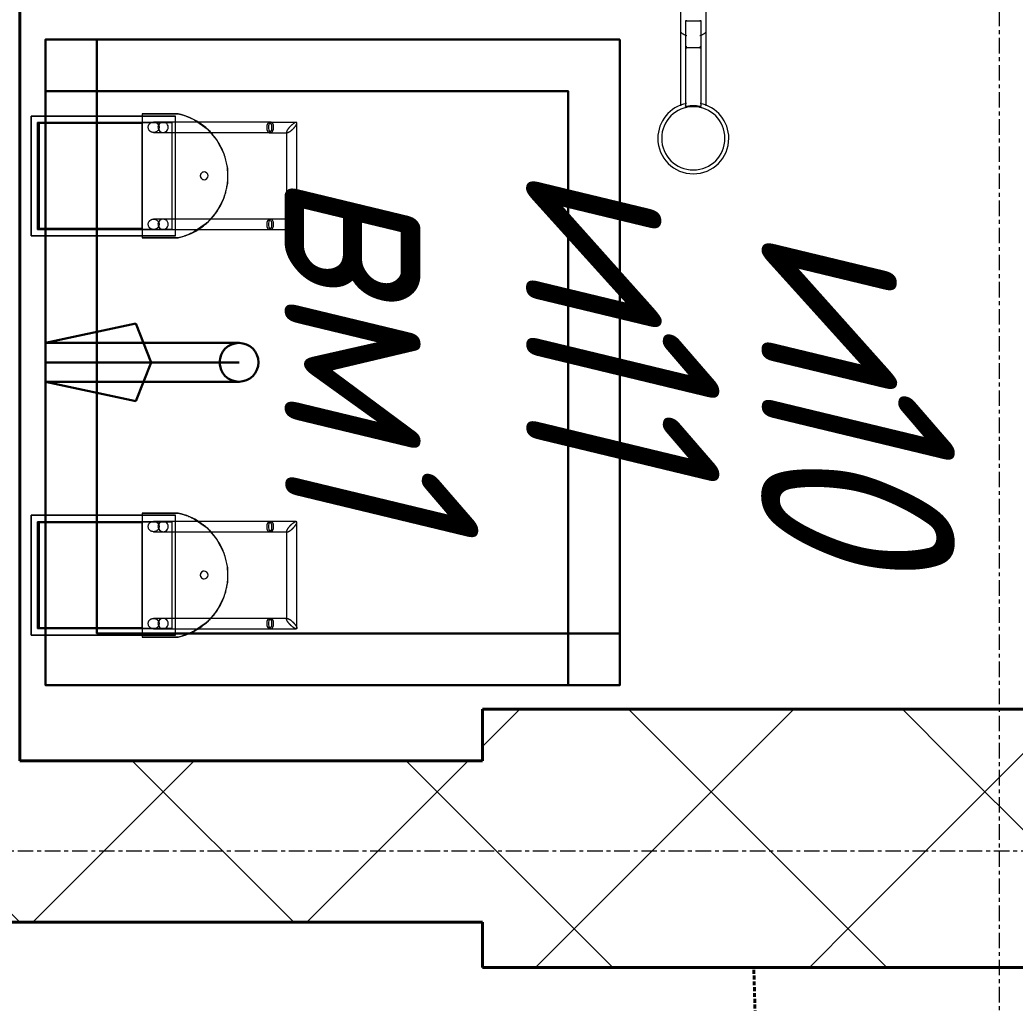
# Model space of a CAD drawing. Header units: millimetres. Extents: x -32954 to 151739, y -65671 to 56243.
# Drawn here: x -8808 to -8038, y -26472 to -25711 of the extents above; entities that cross this region are included whole.
import ezdxf

# ---------------------------------------------------------------- set-up
doc = ezdxf.new("R2010")
doc.units = ezdxf.units.MM
doc.linetypes.add('ADSK_Линия сетки', pattern=[21, 12, -3, 3, -3])
doc.linetypes.add('ADSK_Штрих_ш3 п1_5', pattern=[4.5, 3, -1.5])
doc.layers.add('_Разделитель помещений_', color=4, linetype='ADSK_Штрих_ш3 п1_5', lineweight=40, true_color=0x00ffff)
for name, color, linetype, lineweight in [('M-EQPM', 7, 'Continuous', 9), ('M-EQPM-IDEN', 7, 'Continuous', 9), ('P-SANR-FIXT', 7, 'Continuous', 9), ('Оси', 7, 'Continuous', 9), ('Стены разрез', 7, 'Continuous', 40), ('ТХ_оборудование', 6, 'Continuous', 30)]:
    doc.layers.add(name, color=color, linetype=linetype, lineweight=lineweight)
doc.styles.add('GOST Common_I', font='GOST_Common Italic.ttf', dxfattribs={"width": 0.9, "height": 150})
pattern_1 = [(45, (-4e-12, -22914.43), (-106.066, 106.066), []), (135, (-4e-12, -22914.43), (-106.066, -106.066), [])]

# ---------------------------------------------------------------- blocks, each defined once
blk = doc.blocks.new('б_п_Диспенсер мыла - Диспенсер для мыла-8001085-О_ТХ_01')
at = {"layer": 'M-EQPM'}
for p, q in [((46.29, 113), (-46.49, 113)), ((-46.49, 113), (-46.49, 46.7)), ((-46.49, 94.37), (-46.49, 113)), ((-46.49, 113), (46.29, 113)), ((41.29, 108), (-41.49, 108)), ((-41.49, 108), (-41.49, 46.7)), ((-41.49, 108), (41.29, 108)), ((-41.49, 3.92), (-41.49, 108)), ((41.29, 46.7), (41.29, 108)), ((41.29, 108), (41.29, 3.92)), ((46.29, 113), (46.29, 94.37)), ((46.29, 46.7), (46.29, 113)), ((-40.85, 106.9), (-40.85, 46.9)), ((-40.85, 26.9), (-40.85, 106.9)), ((40.66, 106.9), (-40.85, 106.9)), ((-40.85, 106.9), (40.66, 106.9)), ((40.66, 106.9), (40.66, 26.9)), ((40.66, 46.9), (40.66, 106.9)), ((-46.49, 23.93), (-46.49, 94.37)), ((46.29, 94.37), (46.29, 23.93)), ((-46.49, 46.7), (-46.49, 27.07)), ((-41.49, 46.7), (-41.49, 27.07)), ((-40.85, 46.9), (-40.85, 26.9)), ((40.66, 26.9), (40.66, 46.9)), ((41.29, 27.07), (41.29, 46.7)), ((46.29, 27.07), (46.29, 46.7)), ((48, 27.15), (-48, 27.15)), ((-48, 21.46), (-48, 27.07)), ((-48, 27.07), (-48, 27.07)), ((-48, 27.07), (-48, 15.32)), ((-46.49, 27.07), (-46.49, 1.23)), ((-46.49, 1.23), (-46.49, 23.93)), ((-41.49, 27.07), (-41.49, 3.92)), ((-40.85, 26.9), (40.66, 26.9)), ((41.29, 3.92), (41.29, 27.07)), ((46.29, 1.23), (46.29, 27.07)), ((46.29, 23.93), (46.29, 1.23)), ((48, 15.32), (48, 27.07)), ((48, 27.07), (48, 27.07)), ((48, 27.07), (48, 21.46)), ((-48, -0.93), (-48, 21.46)), ((-41.58, 18.14), (-41.58, 10.82)), ((-41.58, 18.14), (-41.58, -72.8)), ((-33.58, 10.82), (-33.58, 18.14)), ((-33.58, -72.8), (-33.58, 18.14)), ((33.58, 18.14), (33.58, 10.82)), ((33.58, 18.14), (33.58, -72.8)), ((41.58, 10.82), (41.58, 18.14)), ((41.58, -72.8), (41.58, 18.14)), ((48, 21.46), (48, -0.93)), ((-48, 15.32), (-48, 10.39)), ((-48, 10.39), (-48, 5.93)), ((48, 10.39), (48, 15.32)), ((48, 5.93), (48, 10.39)), ((-48, 5.93), (-48, -0.93)), ((-46.49, 1.18), (46.29, 1.18)), ((-41.49, 3.92), (41.29, 3.92)), ((48, -0.93), (48, 5.93)), ((-41.6, -71.49), (-41.6, -92.26)), ((-33.62, -85.35), (-33.62, -71.49)), ((33.4, -71.49), (33.4, -85.35)), ((41.38, -92.26), (41.38, -71.49)), ((33.94, -84.82), (-34.16, -84.82)), ((-41.06, -92.8), (40.84, -92.8))]:
    blk.add_line(p, q, dxfattribs=at)
at = {"layer": 'M-EQPM', "flags": 128}
for points in [[(-46.88, -5.09), (-47.48, -3.02), (-48, -0.93)], [(48, -0.93), (47.48, -3.02), (46.88, -5.09)], [(43.25, -13.63), (36.48, -23.19), (27.64, -30.88), (17.24, -36.26), (5.86, -39.03), (-5.86, -39.03), (-17.24, -36.26), (-27.64, -30.88), (-36.48, -23.19), (-43.25, -13.63)]]:
    blk.add_lwpolyline(points, dxfattribs=at)
at = {"layer": 'M-EQPM'}
for start, end in [(360, 180), (0, 180), (180, 360), (180, 360)]:
    blk.add_arc((0, -20.97), 3, start, end, dxfattribs=at)
for centre, major_axis, ratio, start_param, end_param in [((-37.58, 10.82), (-4, 0), 0.994522, 3.141593, 6.283185), ((-37.58, 10.82), (-4, 0), 0.994522, 0, 3.141593), ((37.58, 10.82), (-4, 0), 0.994522, 3.141593, 6.283185), ((37.58, 10.82), (-4, 0), 0.994522, 0, 3.141593), ((-37.61, -71.49), (-3.99, 0), 0.5, 3.141593, 6.283185), ((-37.61, -71.49), (3.99, 0), 0.5, 3.141593, 6.283185), ((-37.58, -72.8), (4, 0), 0.5, 0, 3.141593), ((-37.58, -72.8), (4, 0), 0.5, 3.141593, 6.283185), ((37.39, -71.49), (-3.99, 0), 0.5, 3.141593, 6.283185), ((37.39, -71.49), (3.99, 0), 0.5, 3.141593, 6.283185), ((37.58, -72.8), (4, 0), 0.5, 0, 3.141593), ((37.58, -72.8), (4, 0), 0.5, 3.141593, 6.283185)]:
    blk.add_ellipse(centre, major_axis=major_axis, ratio=ratio, start_param=start_param, end_param=end_param, dxfattribs=at)
for points, knots in [([(-41.58, 18.14), (-41.58, 18.51), (-41.51, 19.06), (-41.28, 19.77), (-41.05, 20.27), (-40.76, 20.73), (-40.41, 21.15), (-40.02, 21.52), (-39.44, 21.93), (-38.62, 22.29), (-37.58, 22.44), (-36.53, 22.29), (-35.72, 21.93), (-35.13, 21.52), (-34.74, 21.15), (-34.39, 20.73), (-34.1, 20.27), (-33.87, 19.77), (-33.64, 19.06), (-33.58, 18.51), (-33.58, 18.14)], [0, 0, 0, 0, 0.083333, 0.125, 0.166667, 0.208333, 0.25, 0.291667, 0.333333, 0.416667, 0.5, 0.583333, 0.666667, 0.708333, 0.75, 0.791667, 0.833333, 0.875, 0.916667, 1, 1, 1, 1]), ([(-33.58, 18.14), (-33.58, 17.77), (-33.64, 17.21), (-33.87, 16.51), (-34.1, 16.01), (-34.39, 15.54), (-34.74, 15.12), (-35.13, 14.76), (-35.72, 14.34), (-36.53, 13.98), (-37.58, 13.84), (-38.62, 13.98), (-39.44, 14.34), (-40.02, 14.76), (-40.41, 15.12), (-40.76, 15.54), (-41.05, 16.01), (-41.28, 16.51), (-41.51, 17.21), (-41.58, 17.77), (-41.58, 18.14)], [0, 0, 0, 0, 0.083333, 0.125, 0.166667, 0.208333, 0.25, 0.291667, 0.333333, 0.416667, 0.5, 0.583333, 0.666667, 0.708333, 0.75, 0.791667, 0.833333, 0.875, 0.916667, 1, 1, 1, 1]), ([(33.58, 18.14), (33.58, 18.51), (33.64, 19.06), (33.87, 19.77), (34.1, 20.27), (34.39, 20.73), (34.74, 21.15), (35.13, 21.52), (35.72, 21.93), (36.53, 22.29), (37.58, 22.44), (38.62, 22.29), (39.44, 21.93), (40.02, 21.52), (40.41, 21.15), (40.76, 20.73), (41.05, 20.27), (41.28, 19.77), (41.51, 19.06), (41.58, 18.51), (41.58, 18.14)], [0, 0, 0, 0, 0.083333, 0.125, 0.166667, 0.208333, 0.25, 0.291667, 0.333333, 0.416667, 0.5, 0.583333, 0.666667, 0.708333, 0.75, 0.791667, 0.833333, 0.875, 0.916667, 1, 1, 1, 1]), ([(41.58, 18.14), (41.58, 17.77), (41.51, 17.21), (41.28, 16.51), (41.05, 16.01), (40.76, 15.54), (40.41, 15.12), (40.02, 14.76), (39.44, 14.34), (38.62, 13.98), (37.58, 13.84), (36.53, 13.98), (35.72, 14.34), (35.13, 14.76), (34.74, 15.12), (34.39, 15.54), (34.1, 16.01), (33.87, 16.51), (33.64, 17.21), (33.58, 17.77), (33.58, 18.14)], [0, 0, 0, 0, 0.083333, 0.125, 0.166667, 0.208333, 0.25, 0.291667, 0.333333, 0.416667, 0.5, 0.583333, 0.666667, 0.708333, 0.75, 0.791667, 0.833333, 0.875, 0.916667, 1, 1, 1, 1]), ([(-48, -0.93), (-47.44, -3.37), (-46, -8.09), (-42.92, -14.59), (-39.5, -19.67), (-36.31, -23.44), (-33.76, -26.03), (-31.01, -28.43), (-28.03, -30.66), (-24.89, -32.67), (-21.66, -34.41), (-18.29, -35.89), (-14.74, -37.16), (-11.11, -38.15), (-7.17, -38.92), (-2.85, -39.36), (1.89, -39.4), (6.56, -39.02), (12.61, -37.9), (18.66, -35.88), (24.1, -33.16), (28.04, -30.68), (31.74, -27.85), (36.18, -23.77), (43.05, -15.32), (46.59, -7.04), (48, -0.93)], [0, 0, 0, 0, 0.055556, 0.111111, 0.166667, 0.194444, 0.222222, 0.25, 0.277778, 0.305556, 0.333333, 0.361111, 0.388889, 0.416667, 0.444444, 0.479167, 0.513889, 0.548611, 0.583333, 0.652778, 0.6875, 0.722222, 0.756944, 0.791667, 0.861111, 1, 1, 1, 1]), ([(-43.25, -13.63), (-43.53, -13.12), (-44.07, -12.06), (-45.07, -9.94), (-46, -7.68), (-46.64, -5.82), (-46.83, -5.23), (-46.88, -5.09)], [0, 0, 0, 0, 0.142857, 0.285714, 0.571429, 0.785714, 1, 1, 1, 1]), ([(46.88, -5.09), (46.82, -5.27), (46.52, -6.21), (45.75, -8.32), (45.07, -9.9), (44.72, -10.68), (44.17, -11.86), (43.67, -12.86), (43.25, -13.63)], [0, 0, 0, 0, 0.285714, 0.571429, 0.678571, 0.732143, 0.785714, 1, 1, 1, 1]), ([(-41.6, -92.26), (-41.6, -92.09), (-41.53, -91.77), (-41.31, -91.24), (-41.07, -90.81), (-40.83, -90.42), (-40.61, -90.09), (-40.37, -89.76), (-40.05, -89.33), (-39.68, -88.89), (-39.38, -88.55), (-39.14, -88.29), (-38.89, -88.03), (-38.64, -87.78), (-38.39, -87.53), (-38.13, -87.28), (-37.87, -87.04), (-37.61, -86.81), (-37.35, -86.59), (-37.09, -86.38), (-36.83, -86.18), (-36.58, -85.99), (-36.33, -85.81), (-36.08, -85.64), (-35.85, -85.49), (-35.62, -85.35), (-35.39, -85.23), (-35.11, -85.09), (-34.85, -84.97), (-34.61, -84.9), (-34.39, -84.84), (-34.15, -84.81), (-33.92, -84.84), (-33.69, -84.98), (-33.62, -85.18), (-33.62, -85.35)], [0, 0, 0, 0, 0.083333, 0.125, 0.166667, 0.208333, 0.229167, 0.25, 0.291667, 0.333333, 0.354167, 0.375, 0.395833, 0.416667, 0.4375, 0.458333, 0.479167, 0.5, 0.520833, 0.541667, 0.5625, 0.583333, 0.604167, 0.625, 0.645833, 0.666667, 0.6875, 0.708333, 0.75, 0.770833, 0.791667, 0.833333, 0.875, 0.916667, 1, 1, 1, 1]), ([(-33.62, -85.35), (-33.62, -85.53), (-33.69, -85.85), (-33.92, -86.37), (-34.15, -86.81), (-34.39, -87.2), (-34.61, -87.53), (-34.85, -87.86), (-35.18, -88.29), (-35.54, -88.72), (-35.85, -89.07), (-36.08, -89.33), (-36.33, -89.59), (-36.58, -89.84), (-36.83, -90.09), (-37.09, -90.34), (-37.35, -90.57), (-37.61, -90.8), (-37.87, -91.02), (-38.13, -91.24), (-38.39, -91.44), (-38.64, -91.63), (-38.89, -91.81), (-39.14, -91.97), (-39.38, -92.13), (-39.61, -92.26), (-39.83, -92.39), (-40.11, -92.53), (-40.37, -92.64), (-40.61, -92.72), (-40.83, -92.78), (-41.07, -92.81), (-41.31, -92.77), (-41.53, -92.64), (-41.6, -92.43), (-41.6, -92.26)], [0, 0, 0, 0, 0.083333, 0.125, 0.166667, 0.208333, 0.229167, 0.25, 0.291667, 0.333333, 0.354167, 0.375, 0.395833, 0.416667, 0.4375, 0.458333, 0.479167, 0.5, 0.520833, 0.541667, 0.5625, 0.583333, 0.604167, 0.625, 0.645833, 0.666667, 0.6875, 0.708333, 0.75, 0.770833, 0.791667, 0.833333, 0.875, 0.916667, 1, 1, 1, 1]), ([(41.38, -92.26), (41.38, -92.09), (41.31, -91.77), (41.08, -91.24), (40.85, -90.81), (40.61, -90.42), (40.39, -90.09), (40.15, -89.76), (39.82, -89.33), (39.46, -88.9), (39.16, -88.55), (38.92, -88.29), (38.67, -88.03), (38.42, -87.78), (38.17, -87.53), (37.91, -87.28), (37.65, -87.04), (37.39, -86.81), (37.13, -86.59), (36.87, -86.38), (36.61, -86.18), (36.36, -85.99), (36.11, -85.81), (35.86, -85.64), (35.62, -85.49), (35.39, -85.35), (35.17, -85.23), (34.89, -85.09), (34.63, -84.97), (34.39, -84.89), (34.17, -84.84), (33.93, -84.81), (33.69, -84.84), (33.47, -84.98), (33.4, -85.18), (33.4, -85.35)], [0, 0, 0, 0, 0.083333, 0.125, 0.166667, 0.208333, 0.229167, 0.25, 0.291667, 0.333333, 0.354167, 0.375, 0.395833, 0.416667, 0.4375, 0.458333, 0.479167, 0.5, 0.520833, 0.541667, 0.5625, 0.583333, 0.604167, 0.625, 0.645833, 0.666667, 0.6875, 0.708333, 0.75, 0.770833, 0.791667, 0.833333, 0.875, 0.916667, 1, 1, 1, 1]), ([(33.4, -85.35), (33.4, -85.53), (33.47, -85.85), (33.69, -86.37), (33.93, -86.81), (34.17, -87.2), (34.39, -87.53), (34.63, -87.86), (34.95, -88.29), (35.32, -88.72), (35.62, -89.07), (35.86, -89.33), (36.11, -89.59), (36.36, -89.84), (36.61, -90.09), (36.87, -90.34), (37.13, -90.57), (37.39, -90.8), (37.65, -91.03), (37.91, -91.24), (38.17, -91.44), (38.42, -91.63), (38.67, -91.81), (38.92, -91.97), (39.16, -92.13), (39.38, -92.26), (39.6, -92.39), (39.89, -92.53), (40.15, -92.64), (40.39, -92.72), (40.61, -92.78), (40.85, -92.81), (41.08, -92.77), (41.31, -92.64), (41.38, -92.44), (41.38, -92.26)], [0, 0, 0, 0, 0.083333, 0.125, 0.166667, 0.208333, 0.229167, 0.25, 0.291667, 0.333333, 0.354167, 0.375, 0.395833, 0.416667, 0.4375, 0.458333, 0.479167, 0.5, 0.520833, 0.541667, 0.5625, 0.583333, 0.604167, 0.625, 0.645833, 0.666667, 0.6875, 0.708333, 0.75, 0.770833, 0.791667, 0.833333, 0.875, 0.916667, 1, 1, 1, 1])]:
    blk.add_open_spline(points, degree=3, knots=knots, dxfattribs=at)
blk = doc.blocks.new('б_п_Диспенсер антисептика - Диспенсер антисептика-8001080-О_ТХ_01')
at = {"layer": 'M-EQPM'}
for p, q in [((46.29, 113), (-46.49, 113)), ((-46.49, 113), (-46.49, 46.7)), ((-46.49, 94.37), (-46.49, 113)), ((-46.49, 113), (46.29, 113)), ((41.29, 108), (-41.49, 108)), ((-41.49, 108), (-41.49, 46.7)), ((-41.49, 108), (41.29, 108)), ((-41.49, 3.92), (-41.49, 108)), ((41.29, 46.7), (41.29, 108)), ((41.29, 108), (41.29, 3.92)), ((46.29, 113), (46.29, 94.37)), ((46.29, 46.7), (46.29, 113)), ((-40.85, 106.9), (-40.85, 46.9)), ((-40.85, 26.9), (-40.85, 106.9)), ((40.66, 106.9), (-40.85, 106.9)), ((-40.85, 106.9), (40.66, 106.9)), ((40.66, 106.9), (40.66, 26.9)), ((40.66, 46.9), (40.66, 106.9)), ((-46.49, 23.93), (-46.49, 94.37)), ((46.29, 94.37), (46.29, 23.93)), ((-46.49, 46.7), (-46.49, 27.07)), ((-41.49, 46.7), (-41.49, 27.07)), ((-40.85, 46.9), (-40.85, 26.9)), ((40.66, 26.9), (40.66, 46.9)), ((41.29, 27.07), (41.29, 46.7)), ((46.29, 27.07), (46.29, 46.7)), ((48, 27.15), (-48, 27.15)), ((-48, 21.46), (-48, 27.07)), ((-48, 27.07), (-48, 27.07)), ((-48, 27.07), (-48, 15.32)), ((-46.49, 27.07), (-46.49, 1.23)), ((-46.49, 1.23), (-46.49, 23.93)), ((-41.49, 27.07), (-41.49, 3.92)), ((-40.85, 26.9), (40.66, 26.9)), ((41.29, 3.92), (41.29, 27.07)), ((46.29, 1.23), (46.29, 27.07)), ((46.29, 23.93), (46.29, 1.23)), ((48, 15.32), (48, 27.07)), ((48, 27.07), (48, 27.07)), ((48, 27.07), (48, 21.46)), ((-48, -0.93), (-48, 21.46)), ((-41.58, 18.14), (-41.58, 10.82)), ((-41.58, 18.14), (-41.58, -72.8)), ((-33.58, 10.82), (-33.58, 18.14)), ((-33.58, -72.8), (-33.58, 18.14)), ((33.58, 18.14), (33.58, 10.82)), ((33.58, 18.14), (33.58, -72.8)), ((41.58, 10.82), (41.58, 18.14)), ((41.58, -72.8), (41.58, 18.14)), ((48, 21.46), (48, -0.93)), ((-48, 15.32), (-48, 10.39)), ((-48, 10.39), (-48, 5.93)), ((48, 10.39), (48, 15.32)), ((48, 5.93), (48, 10.39)), ((-48, 5.93), (-48, -0.93)), ((-46.49, 1.18), (46.29, 1.18)), ((-41.49, 3.92), (41.29, 3.92)), ((48, -0.93), (48, 5.93)), ((-41.6, -71.49), (-41.6, -92.26)), ((-33.62, -85.35), (-33.62, -71.49)), ((33.4, -71.49), (33.4, -85.35)), ((41.38, -92.26), (41.38, -71.49)), ((33.94, -84.82), (-34.16, -84.82)), ((-41.06, -92.8), (40.84, -92.8))]:
    blk.add_line(p, q, dxfattribs=at)
at = {"layer": 'M-EQPM', "flags": 128}
for points in [[(-46.88, -5.09), (-47.48, -3.02), (-48, -0.93)], [(48, -0.93), (47.48, -3.02), (46.88, -5.09)], [(43.25, -13.63), (36.48, -23.19), (27.64, -30.88), (17.24, -36.26), (5.86, -39.03), (-5.86, -39.03), (-17.24, -36.26), (-27.64, -30.88), (-36.48, -23.19), (-43.25, -13.63)]]:
    blk.add_lwpolyline(points, dxfattribs=at)
at = {"layer": 'M-EQPM'}
for start, end in [(360, 180), (0, 180), (180, 360), (180, 360)]:
    blk.add_arc((0, -20.97), 3, start, end, dxfattribs=at)
for centre, major_axis, ratio, start_param, end_param in [((-37.58, 10.82), (-4, 0), 0.994522, 3.141593, 6.283185), ((-37.58, 10.82), (-4, 0), 0.994522, 0, 3.141593), ((37.58, 10.82), (-4, 0), 0.994522, 3.141593, 6.283185), ((37.58, 10.82), (-4, 0), 0.994522, 0, 3.141593), ((-37.61, -71.49), (-3.99, 0), 0.5, 3.141593, 6.283185), ((-37.61, -71.49), (3.99, 0), 0.5, 3.141593, 6.283185), ((-37.58, -72.8), (4, 0), 0.5, 0, 3.141593), ((-37.58, -72.8), (4, 0), 0.5, 3.141593, 6.283185), ((37.39, -71.49), (-3.99, 0), 0.5, 3.141593, 6.283185), ((37.39, -71.49), (3.99, 0), 0.5, 3.141593, 6.283185), ((37.58, -72.8), (4, 0), 0.5, 0, 3.141593), ((37.58, -72.8), (4, 0), 0.5, 3.141593, 6.283185)]:
    blk.add_ellipse(centre, major_axis=major_axis, ratio=ratio, start_param=start_param, end_param=end_param, dxfattribs=at)
for points, knots in [([(-41.58, 18.14), (-41.58, 18.51), (-41.51, 19.06), (-41.28, 19.77), (-41.05, 20.27), (-40.76, 20.73), (-40.41, 21.15), (-40.02, 21.52), (-39.44, 21.93), (-38.62, 22.29), (-37.58, 22.44), (-36.53, 22.29), (-35.72, 21.93), (-35.13, 21.52), (-34.74, 21.15), (-34.39, 20.73), (-34.1, 20.27), (-33.87, 19.77), (-33.64, 19.06), (-33.58, 18.51), (-33.58, 18.14)], [0, 0, 0, 0, 0.083333, 0.125, 0.166667, 0.208333, 0.25, 0.291667, 0.333333, 0.416667, 0.5, 0.583333, 0.666667, 0.708333, 0.75, 0.791667, 0.833333, 0.875, 0.916667, 1, 1, 1, 1]), ([(-33.58, 18.14), (-33.58, 17.77), (-33.64, 17.21), (-33.87, 16.51), (-34.1, 16.01), (-34.39, 15.54), (-34.74, 15.12), (-35.13, 14.76), (-35.72, 14.34), (-36.53, 13.98), (-37.58, 13.84), (-38.62, 13.98), (-39.44, 14.34), (-40.02, 14.76), (-40.41, 15.12), (-40.76, 15.54), (-41.05, 16.01), (-41.28, 16.51), (-41.51, 17.21), (-41.58, 17.77), (-41.58, 18.14)], [0, 0, 0, 0, 0.083333, 0.125, 0.166667, 0.208333, 0.25, 0.291667, 0.333333, 0.416667, 0.5, 0.583333, 0.666667, 0.708333, 0.75, 0.791667, 0.833333, 0.875, 0.916667, 1, 1, 1, 1]), ([(33.58, 18.14), (33.58, 18.51), (33.64, 19.06), (33.87, 19.77), (34.1, 20.27), (34.39, 20.73), (34.74, 21.15), (35.13, 21.52), (35.72, 21.93), (36.53, 22.29), (37.58, 22.44), (38.62, 22.29), (39.44, 21.93), (40.02, 21.52), (40.41, 21.15), (40.76, 20.73), (41.05, 20.27), (41.28, 19.77), (41.51, 19.06), (41.58, 18.51), (41.58, 18.14)], [0, 0, 0, 0, 0.083333, 0.125, 0.166667, 0.208333, 0.25, 0.291667, 0.333333, 0.416667, 0.5, 0.583333, 0.666667, 0.708333, 0.75, 0.791667, 0.833333, 0.875, 0.916667, 1, 1, 1, 1]), ([(41.58, 18.14), (41.58, 17.77), (41.51, 17.21), (41.28, 16.51), (41.05, 16.01), (40.76, 15.54), (40.41, 15.12), (40.02, 14.76), (39.44, 14.34), (38.62, 13.98), (37.58, 13.84), (36.53, 13.98), (35.72, 14.34), (35.13, 14.76), (34.74, 15.12), (34.39, 15.54), (34.1, 16.01), (33.87, 16.51), (33.64, 17.21), (33.58, 17.77), (33.58, 18.14)], [0, 0, 0, 0, 0.083333, 0.125, 0.166667, 0.208333, 0.25, 0.291667, 0.333333, 0.416667, 0.5, 0.583333, 0.666667, 0.708333, 0.75, 0.791667, 0.833333, 0.875, 0.916667, 1, 1, 1, 1]), ([(-48, -0.93), (-47.44, -3.37), (-46, -8.09), (-42.92, -14.59), (-39.5, -19.67), (-36.31, -23.44), (-33.76, -26.03), (-31.01, -28.43), (-28.03, -30.66), (-24.89, -32.67), (-21.66, -34.41), (-18.29, -35.89), (-14.74, -37.16), (-11.11, -38.15), (-7.17, -38.92), (-2.85, -39.36), (1.89, -39.4), (6.56, -39.02), (12.61, -37.9), (18.66, -35.88), (24.1, -33.16), (28.04, -30.68), (31.74, -27.85), (36.18, -23.77), (43.05, -15.32), (46.59, -7.04), (48, -0.93)], [0, 0, 0, 0, 0.055556, 0.111111, 0.166667, 0.194444, 0.222222, 0.25, 0.277778, 0.305556, 0.333333, 0.361111, 0.388889, 0.416667, 0.444444, 0.479167, 0.513889, 0.548611, 0.583333, 0.652778, 0.6875, 0.722222, 0.756944, 0.791667, 0.861111, 1, 1, 1, 1]), ([(-43.25, -13.63), (-43.53, -13.12), (-44.07, -12.06), (-45.07, -9.94), (-46, -7.68), (-46.64, -5.82), (-46.83, -5.23), (-46.88, -5.09)], [0, 0, 0, 0, 0.142857, 0.285714, 0.571429, 0.785714, 1, 1, 1, 1]), ([(46.88, -5.09), (46.82, -5.27), (46.52, -6.21), (45.75, -8.32), (45.07, -9.9), (44.72, -10.68), (44.17, -11.86), (43.67, -12.86), (43.25, -13.63)], [0, 0, 0, 0, 0.285714, 0.571429, 0.678571, 0.732143, 0.785714, 1, 1, 1, 1]), ([(-41.6, -92.26), (-41.6, -92.09), (-41.53, -91.77), (-41.31, -91.24), (-41.07, -90.81), (-40.83, -90.42), (-40.61, -90.09), (-40.37, -89.76), (-40.05, -89.33), (-39.68, -88.89), (-39.38, -88.55), (-39.14, -88.29), (-38.89, -88.03), (-38.64, -87.78), (-38.39, -87.53), (-38.13, -87.28), (-37.87, -87.04), (-37.61, -86.81), (-37.35, -86.59), (-37.09, -86.38), (-36.83, -86.18), (-36.58, -85.99), (-36.33, -85.81), (-36.08, -85.64), (-35.85, -85.49), (-35.62, -85.35), (-35.39, -85.23), (-35.11, -85.09), (-34.85, -84.97), (-34.61, -84.9), (-34.39, -84.84), (-34.15, -84.81), (-33.92, -84.84), (-33.69, -84.98), (-33.62, -85.18), (-33.62, -85.35)], [0, 0, 0, 0, 0.083333, 0.125, 0.166667, 0.208333, 0.229167, 0.25, 0.291667, 0.333333, 0.354167, 0.375, 0.395833, 0.416667, 0.4375, 0.458333, 0.479167, 0.5, 0.520833, 0.541667, 0.5625, 0.583333, 0.604167, 0.625, 0.645833, 0.666667, 0.6875, 0.708333, 0.75, 0.770833, 0.791667, 0.833333, 0.875, 0.916667, 1, 1, 1, 1]), ([(-33.62, -85.35), (-33.62, -85.53), (-33.69, -85.85), (-33.92, -86.37), (-34.15, -86.81), (-34.39, -87.2), (-34.61, -87.53), (-34.85, -87.86), (-35.18, -88.29), (-35.54, -88.72), (-35.85, -89.07), (-36.08, -89.33), (-36.33, -89.59), (-36.58, -89.84), (-36.83, -90.09), (-37.09, -90.34), (-37.35, -90.57), (-37.61, -90.8), (-37.87, -91.02), (-38.13, -91.24), (-38.39, -91.44), (-38.64, -91.63), (-38.89, -91.81), (-39.14, -91.97), (-39.38, -92.13), (-39.61, -92.26), (-39.83, -92.39), (-40.11, -92.53), (-40.37, -92.64), (-40.61, -92.72), (-40.83, -92.78), (-41.07, -92.81), (-41.31, -92.77), (-41.53, -92.64), (-41.6, -92.43), (-41.6, -92.26)], [0, 0, 0, 0, 0.083333, 0.125, 0.166667, 0.208333, 0.229167, 0.25, 0.291667, 0.333333, 0.354167, 0.375, 0.395833, 0.416667, 0.4375, 0.458333, 0.479167, 0.5, 0.520833, 0.541667, 0.5625, 0.583333, 0.604167, 0.625, 0.645833, 0.666667, 0.6875, 0.708333, 0.75, 0.770833, 0.791667, 0.833333, 0.875, 0.916667, 1, 1, 1, 1]), ([(41.38, -92.26), (41.38, -92.09), (41.31, -91.77), (41.08, -91.24), (40.85, -90.81), (40.61, -90.42), (40.39, -90.09), (40.15, -89.76), (39.82, -89.33), (39.46, -88.9), (39.16, -88.55), (38.92, -88.29), (38.67, -88.03), (38.42, -87.78), (38.17, -87.53), (37.91, -87.28), (37.65, -87.04), (37.39, -86.81), (37.13, -86.59), (36.87, -86.38), (36.61, -86.18), (36.36, -85.99), (36.11, -85.81), (35.86, -85.64), (35.62, -85.49), (35.39, -85.35), (35.17, -85.23), (34.89, -85.09), (34.63, -84.97), (34.39, -84.89), (34.17, -84.84), (33.93, -84.81), (33.69, -84.84), (33.47, -84.98), (33.4, -85.18), (33.4, -85.35)], [0, 0, 0, 0, 0.083333, 0.125, 0.166667, 0.208333, 0.229167, 0.25, 0.291667, 0.333333, 0.354167, 0.375, 0.395833, 0.416667, 0.4375, 0.458333, 0.479167, 0.5, 0.520833, 0.541667, 0.5625, 0.583333, 0.604167, 0.625, 0.645833, 0.666667, 0.6875, 0.708333, 0.75, 0.770833, 0.791667, 0.833333, 0.875, 0.916667, 1, 1, 1, 1]), ([(33.4, -85.35), (33.4, -85.53), (33.47, -85.85), (33.69, -86.37), (33.93, -86.81), (34.17, -87.2), (34.39, -87.53), (34.63, -87.86), (34.95, -88.29), (35.32, -88.72), (35.62, -89.07), (35.86, -89.33), (36.11, -89.59), (36.36, -89.84), (36.61, -90.09), (36.87, -90.34), (37.13, -90.57), (37.39, -90.8), (37.65, -91.03), (37.91, -91.24), (38.17, -91.44), (38.42, -91.63), (38.67, -91.81), (38.92, -91.97), (39.16, -92.13), (39.38, -92.26), (39.6, -92.39), (39.89, -92.53), (40.15, -92.64), (40.39, -92.72), (40.61, -92.78), (40.85, -92.81), (41.08, -92.77), (41.31, -92.64), (41.38, -92.44), (41.38, -92.26)], [0, 0, 0, 0, 0.083333, 0.125, 0.166667, 0.208333, 0.229167, 0.25, 0.291667, 0.333333, 0.354167, 0.375, 0.395833, 0.416667, 0.4375, 0.458333, 0.479167, 0.5, 0.520833, 0.541667, 0.5625, 0.583333, 0.604167, 0.625, 0.645833, 0.666667, 0.6875, 0.708333, 0.75, 0.770833, 0.791667, 0.833333, 0.875, 0.916667, 1, 1, 1, 1])]:
    blk.add_open_spline(points, degree=3, knots=knots, dxfattribs=at)
blk = doc.blocks.new('Раковина МОН0006')
at = {"layer": 'ТХ_оборудование', "color": 1}
for p, q in [((88920.98, 428751.09), (88920.98, 428501.09)), ((88838.98, 428501.09), (88850.98, 428531.09)), ((88850.98, 428531.09), (88920.98, 428516.09)), ((88920.98, 428516.09), (88770.98, 428516.09)), ((88920.98, 428501.09), (88770.98, 428501.09)), ((88850.98, 428501.09), (88838.98, 428501.09)), ((88838.98, 428501.09), (88850.98, 428471.09)), ((88920.98, 428486.09), (88770.98, 428486.09)), ((88850.98, 428471.09), (88920.98, 428486.09))]:
    blk.add_line(p, q, dxfattribs=at)
for points in [[(88475.98, 428251.09), (88920.98, 428251.09), (88920.98, 428751.09), (88475.98, 428751.09)], [(88475.98, 428751.09), (88515.98, 428751.09), (88515.98, 428711.09), (88475.98, 428711.09)], [(88515.98, 428711.09), (88880.98, 428711.09), (88880.98, 428291.09), (88515.98, 428291.09)], [(88880.98, 428291.09), (88920.98, 428291.09), (88920.98, 428251.09), (88880.98, 428251.09)]]:
    blk.add_lwpolyline(points, close=True, dxfattribs=at)
blk.add_circle((88770.98, 428501.09), 15, dxfattribs=at)
blk = doc.blocks.new('ADSK_Смеситель_ГОСТ25809-96 - Для умывальника_Однорукояточный-2648401-____L01__0_000__ИОС')
at = {"layer": 'P-SANR-FIXT'}
for p, q in [((13401.67, 15455), (13401.67, 15451.12)), ((13421.67, 15451.12), (13421.67, 15455)), ((13401.67, 15451.12), (13401.67, 15428.41)), ((13421.67, 15428.41), (13421.67, 15451.12)), ((13405.67, 15436.01), (13405.67, 15415.26)), ((13406.67, 15436.01), (13405.67, 15436.01)), ((13405.67, 15436.01), (13406.67, 15436.01)), ((13406.67, 15436.01), (13416.67, 15436.01)), ((13416.67, 15436.01), (13417.67, 15436.01)), ((13417.67, 15436.01), (13416.67, 15436.01)), ((13417.67, 15415.26), (13417.67, 15436.01)), ((13401.67, 15428.41), (13401.67, 15370.18)), ((13421.67, 15370.18), (13421.67, 15428.41)), ((13405.67, 15415.26), (13405.67, 15369.6)), ((13416.67, 15415.16), (13406.67, 15415.16)), ((13417.67, 15369.6), (13417.67, 15415.26))]:
    blk.add_line(p, q, dxfattribs=at)
for radius, start, end in [(27.5, 101.0769, 180), (24.5, 0, 180), (27.5, 0, 78.92236), (27.5, 180, 0), (24.5, 180, 0)]:
    blk.add_arc((13411.67, 15345), radius, start, end, dxfattribs=at)
for start_param, end_param in [(2.120908, 3.141593), (1.570796, 2.094395), (0, 1.570796)]:
    blk.add_ellipse((13411.67, 15455), major_axis=(10, 0), ratio=0.965926, start_param=start_param, end_param=end_param, dxfattribs=at)
for points, knots in [([(13401.67, 15451.12), (13401.67, 15451.27), (13401.68, 15451.58), (13401.75, 15452.04), (13401.85, 15452.5), (13402, 15452.95), (13402.19, 15453.39), (13402.42, 15453.83), (13402.69, 15454.25), (13403, 15454.66), (13403.35, 15455.05), (13403.85, 15455.55), (13404.43, 15456.02), (13405.07, 15456.44), (13405.74, 15456.83), (13406.65, 15457.26), (13407.83, 15457.67), (13409.49, 15458.07), (13410.79, 15458.19), (13411.67, 15458.19)], [0.5, 0.5, 0.5, 0.5, 0.5208333, 0.5416667, 0.5625, 0.5833333, 0.6041667, 0.625, 0.6458333, 0.6666667, 0.6875, 0.7083333, 0.75, 0.7708333, 0.7916667, 0.8333333, 0.875, 0.9166667, 1, 1, 1, 1]), ([(13411.67, 15458.19), (13412.54, 15458.19), (13413.85, 15458.07), (13415.5, 15457.67), (13416.68, 15457.26), (13417.59, 15456.83), (13418.26, 15456.44), (13418.9, 15456.02), (13419.62, 15455.43), (13420.23, 15454.79), (13420.64, 15454.25), (13420.91, 15453.83), (13421.14, 15453.39), (13421.33, 15452.95), (13421.48, 15452.5), (13421.59, 15452.04), (13421.65, 15451.58), (13421.67, 15451.27), (13421.67, 15451.12)], [0, 0, 0, 0, 0.0833333, 0.125, 0.1666667, 0.2083333, 0.2291667, 0.25, 0.2916667, 0.3333333, 0.3541667, 0.375, 0.3958333, 0.4166667, 0.4375, 0.4583333, 0.4791667, 0.5, 0.5, 0.5, 0.5]), ([(13416.67, 15424.69), (13418.18, 15425.07), (13420.09, 15425.89), (13421.44, 15427.29), (13421.67, 15428.04), (13421.67, 15428.41)], [0.1666667, 0.1666667, 0.1666667, 0.1666667, 0.3333333, 0.4166667, 0.5, 0.5, 0.5, 0.5]), ([(13417.67, 15415.68), (13417.67, 15415.69), (13417.64, 15415.71), (13417.54, 15415.74), (13417.38, 15415.76), (13417.1, 15415.78), (13416.84, 15415.79), (13416.67, 15415.79)], [0, 0, 0, 0, 0.166667, 0.333333, 0.5, 0.666667, 1, 1, 1, 1]), ([(13405.67, 15415.26), (13405.67, 15415.25), (13405.69, 15415.24), (13405.79, 15415.21), (13405.95, 15415.19), (13406.23, 15415.17), (13406.49, 15415.16), (13406.67, 15415.16)], [0, 0, 0, 0, 0.166667, 0.333333, 0.5, 0.666667, 1, 1, 1, 1]), ([(13407.14, 15369.08), (13406.89, 15369.03), (13406.39, 15368.93), (13405.81, 15368.79), (13405.38, 15368.68), (13405.18, 15368.63), (13405.08, 15368.6)], [0.13888889, 0.13888889, 0.13888889, 0.13888889, 0.16666667, 0.19444444, 0.20833333, 0.22222222, 0.22222222, 0.22222222, 0.22222222]), ([(13418.33, 15368.58), (13418.27, 15368.59), (13418.14, 15368.63), (13417.75, 15368.73), (13417.13, 15368.89), (13416.51, 15369.02), (13416.19, 15369.08)], [0.77430556, 0.77430556, 0.77430556, 0.77430556, 0.78298611, 0.79166667, 0.82638889, 0.86111111, 0.86111111, 0.86111111, 0.86111111])]:
    blk.add_open_spline(points, degree=3, knots=knots, dxfattribs=at)
for points in [[(13401.67, 15428.41), (13401.67, 15428.04), (13401.9, 15427.29), (13402.91, 15426.24), (13404.51, 15425.34), (13405.91, 15424.88), (13406.67, 15424.69)], [(13406.67, 15415.79), (13406.49, 15415.79), (13406.14, 15415.78), (13405.76, 15415.74), (13405.67, 15415.7), (13405.67, 15415.68)], [(13416.67, 15415.16), (13416.84, 15415.16), (13417.19, 15415.17), (13417.57, 15415.21), (13417.67, 15415.24), (13417.67, 15415.26)], [(13405.67, 15370), (13405.67, 15370.01), (13405.68, 15370.02), (13405.72, 15370.04)], [(13406.67, 15369.72), (13406.58, 15369.7), (13406.41, 15369.67), (13406.16, 15369.63), (13405.95, 15369.6), (13405.79, 15369.58), (13405.72, 15369.58), (13405.7, 15369.58)], [(13416.67, 15369.72), (13415, 15370.05), (13411.67, 15370.37), (13408.33, 15370.05), (13406.67, 15369.72)], [(13417.63, 15369.58), (13417.61, 15369.58), (13417.54, 15369.58), (13417.38, 15369.6), (13417.17, 15369.63), (13416.93, 15369.67), (13416.76, 15369.7), (13416.67, 15369.72)], [(13417.56, 15370.07), (13417.59, 15370.06), (13417.65, 15370.03), (13417.67, 15370.01), (13417.67, 15370)]]:
    blk.add_open_spline(points, degree=3, dxfattribs=at)

msp = doc.modelspace()

# ---------------------------------------------------------------- hatches: boundary and pattern name
at = {"layer": 'Стены разрез', "lineweight": 9}
h = msp.add_hatch(dxfattribs=at)
h.set_pattern_fill('FP_1', color=256, style=0, pattern_type=2)
h.set_pattern_definition(pattern_1)
h.paths.add_polyline_path([(-7650, -26444.43), (-7650, -26409.43), (-8450, -26409.43), (-8450, -26444.43)])
h.paths.add_polyline_path([(-7650, -26284.43), (-7650, -26244.43), (-8450, -26244.43), (-8450, -26284.43)])
h = msp.add_hatch(dxfattribs=at)
h.set_pattern_fill('FP_1', color=256, style=0, pattern_type=2)
h.set_pattern_definition(pattern_1)
h.paths.add_polyline_path([(-150, -26409.43), (-150, -26284.43), (-1126.57, -26284.43), (-1126.57, -26409.43), (-170, -26409.43)])
h.paths.add_polyline_path([(-3118.41, -26409.43), (-2126.57, -26409.43), (-2126.57, -26284.43), (-5175, -26284.43), (-5175, -26409.43)])
h.paths.add_polyline_path([(-6608.37, -26409.43), (-6175, -26409.43), (-6175, -26284.43), (-6608.37, -26284.43)])
h.paths.add_polyline_path([(-7650, -26409.43), (-7608.37, -26409.43), (-7608.37, -26284.43), (-10501.57, -26284.43), (-10501.57, -26409.43), (-8450, -26409.43)])
h.paths.add_polyline_path([(-11501.57, -26409.43), (-11501.57, -26284.43), (-12387.5, -26284.43), (-12387.5, -26409.43), (-12132.05, -26409.43)])

# ---------------------------------------------------------------- linework, layer by layer
at = {"layer": '_Разделитель помещений_'}
msp.add_line((-8179.34, -28509.43), (-8240, -26444.43), dxfattribs=at)
at = {"layer": 'Оси', "linetype": 'ADSK_Линия сетки'}
for p, q in [((-8050, -18626.57), (-8050, -37414.43)), ((2500, -26354.43), (-32136.36, -26354.43))]:
    msp.add_line(p, q, dxfattribs=at)
at = {"layer": 'Стены разрез'}
for p, q in [((-8808.37, -26284.43), (-8808.37, -20884.43)), ((-7650, -26244.43), (-8450, -26244.43)), ((-8450, -26244.43), (-8450, -26284.43)), ((-8450, -26284.43), (-8808.37, -26284.43)), ((-10501.57, -26409.43), (-8450, -26409.43)), ((-8450, -26409.43), (-8450, -26444.43)), ((-8450, -26444.43), (-7650, -26444.43))]:
    msp.add_line(p, q, dxfattribs=at)

# ---------------------------------------------------------------- block references
at = {"layer": 'M-EQPM', "rotation": 89.99999999999999}
for name, p in [('б_п_Диспенсер мыла - Диспенсер для мыла-8001085-О_ТХ_01', (-8686.65, -25831.37)), ('б_п_Диспенсер антисептика - Диспенсер антисептика-8001080-О_ТХ_01', (-8686.65, -26140.59))]:
    msp.add_blockref(name, p, dxfattribs=at)
at = {"layer": 'P-SANR-FIXT', "lineweight": 9}
msp.add_blockref('ADSK_Смеситель_ГОСТ25809-96 - Для умывальника_Однорукояточный-2648401-____L01__0_000__ИОС', (-21698.5, -41147.34), dxfattribs=at)
at = {"layer": 'ТХ_оборудование', "color": 1, "rotation": 180}
msp.add_blockref('Раковина МОН0006', (80132.32, 402525.25), dxfattribs=at)

# ---------------------------------------------------------------- texts
at = {"layer": 'M-EQPM-IDEN', "char_height": 150, "attachment_point": 1, "rotation": 270, "style": 'GOST Common_I'}
for s, insert, width in [('\\fGOST Common|b0|i1|c204|p34|;\\W.9;и', (-8266.68, -25821.4), 122.6582), ('вм1', (-8453.35, -25826.91), 209.2404), ('\\fGOST Common|b0|i1|c204|p34|;\\W.9;и', (-8084.31, -25869.39), 122.6582), ('11', (-8266.68, -25922.61), 173.1645), ('10', (-8084.31, -25970.59), 209.2404)]:
    msp.add_mtext(s, dxfattribs=dict(at, insert=insert, width=width))

doc.saveas('drawing.dxf')
